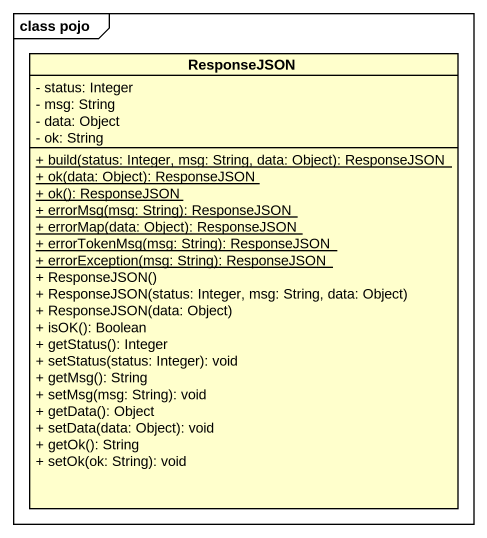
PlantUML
@startuml
mainframe class pojo
hide circle
hide empty members
skinparam classAttributeIconSize 0
class ResponseJSON {
  - status: Integer
  - msg: String
  - data: Object
  - ok: String
  {static} + build(status: Integer, msg: String, data: Object): ResponseJSON
  {static} + ok(data: Object): ResponseJSON
  {static} + ok(): ResponseJSON
  {static} + errorMsg(msg: String): ResponseJSON
  {static} + errorMap(data: Object): ResponseJSON
  {static} + errorTokenMsg(msg: String): ResponseJSON
  {static} + errorException(msg: String): ResponseJSON
  + ResponseJSON()
  + ResponseJSON(status: Integer, msg: String, data: Object)
  + ResponseJSON(data: Object)
  + isOK(): Boolean
  + getStatus(): Integer
  + setStatus(status: Integer): void
  + getMsg(): String
  + setMsg(msg: String): void
  + getData(): Object
  + setData(data: Object): void
  + getOk(): String
  + setOk(ok: String): void
}
@enduml
